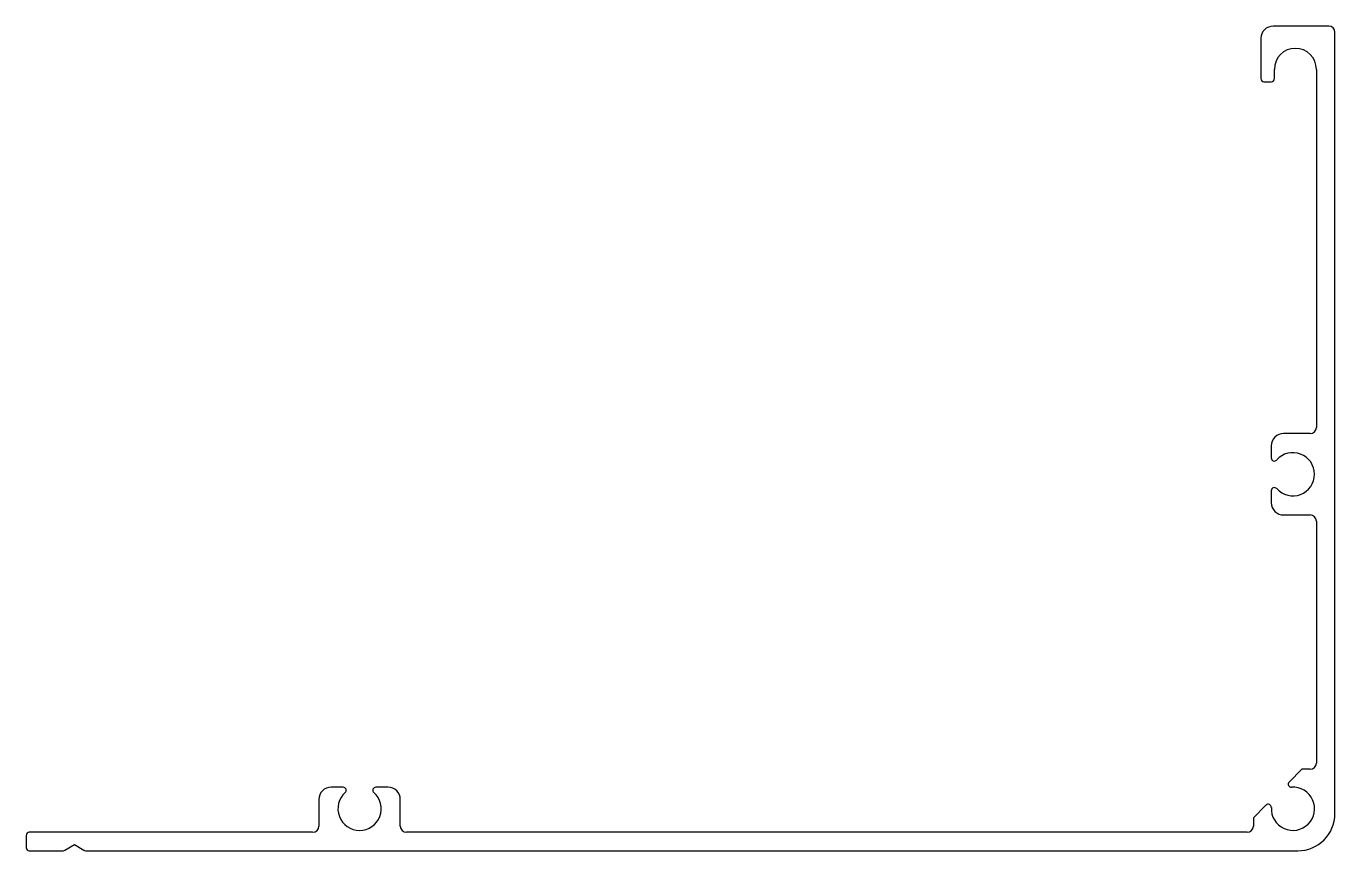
# Model space of a CAD drawing. Extents: x 1962 to 2068, y 1987 to 2053.
import ezdxf

# ---------------------------------------------------------------- set-up
doc = ezdxf.new("R2010")
doc.units = 0
doc.layers.get('0').update_dxf_attribs({"linetype": 'CONTINUOUS'})

msp = doc.modelspace()

# ---------------------------------------------------------------- linework, layer by layer
for p, q in [((2067.14, 2053.46), (2062.64, 2053.46)), ((2061.64, 2052.46), (2061.64, 2049.21)), ((2067.64, 1989.66), (2067.64, 2052.96)), ((2062.74, 2049.21), (2062.74, 2049.96)), ((2066.14, 2049.96), (2066.14, 2020.96)), ((2061.89, 2048.96), (2062.49, 2048.96)), ((2065.64, 2020.46), (2063.49, 2020.46)), ((2062.49, 2019.46), (2062.49, 2018.48)), ((2062.49, 2015.83), (2062.49, 2014.86)), ((2063.49, 2013.86), (2065.64, 2013.86)), ((2066.14, 2013.36), (2066.14, 1993.76)), ((2064.96, 1993.26), (2063.93, 1992.23)), ((2065.64, 1993.26), (2064.96, 1993.26)), ((1987.31, 1991.81), (1986.34, 1991.81)), ((1990.94, 1991.81), (1989.96, 1991.81)), ((1985.34, 1990.81), (1985.34, 1988.66)), ((1991.94, 1988.66), (1991.94, 1990.81)), ((2062.06, 1990.36), (2061.04, 1989.33)), ((2061.04, 1989.33), (2061.04, 1988.66)), ((1961.64, 1987.91), (1961.64, 1986.91)), ((1984.84, 1988.16), (1961.89, 1988.16)), ((2060.54, 1988.16), (1992.44, 1988.16)), ((1961.89, 1986.66), (1964.62, 1986.66)), ((1964.77, 1986.7), (1965.54, 1987.16)), ((1965.54, 1987.16), (1966.3, 1986.7)), ((1966.45, 1986.66), (2064.64, 1986.66))]:
    msp.add_line(p, q)
for centre, radius, start, end in [((2062.64, 2052.46), 1, 90, 180), ((2067.14, 2052.96), 0.5, 0, 90), ((2064.44, 2049.96), 1.7, 0, 180), ((2061.89, 2049.21), 0.25, 180, 270), ((2062.49, 2049.21), 0.25, 270, 0), ((2063.49, 2019.46), 1, 90, 180), ((2065.64, 2020.96), 0.5, 270, 0), ((2062.74, 2018.48), 0.25, 180, 318.5904), ((2064.24, 2017.16), 1.75, 221.4096, 138.5904), ((2062.74, 2015.83), 0.25, 41.4096, 180), ((2063.49, 2014.86), 1, 180, 270), ((2065.64, 2013.36), 0.5, 0, 90), ((2065.64, 1993.76), 0.5, 270, 0), ((1986.34, 1990.81), 1, 90, 180), ((1987.31, 1991.56), 0.25, 311.4096, 90), ((1989.96, 1991.56), 0.25, 90, 228.5904), ((1990.94, 1990.81), 1, 0, 90), ((2064.24, 1990.06), 1.75, 176.4096, 93.5904), ((2064.11, 1992.05), 0.25, 135, 273.5904), ((1988.64, 1990.06), 1.75, 131.4096, 48.5904), ((2062.24, 1990.18), 0.25, 356.4096, 135), ((2064.64, 1989.66), 3, 270, 360), ((1984.84, 1988.66), 0.5, 270, 0), ((1992.44, 1988.66), 0.5, 180, 270), ((2060.54, 1988.66), 0.5, 270, 0), ((1961.89, 1987.91), 0.25, 90, 180), ((1961.89, 1986.91), 0.25, 180, 270), ((1964.62, 1986.96), 0.3, 270, 301), ((1966.45, 1986.96), 0.3, 239, 270)]:
    msp.add_arc(centre, radius, start, end)

doc.saveas('drawing.dxf')
